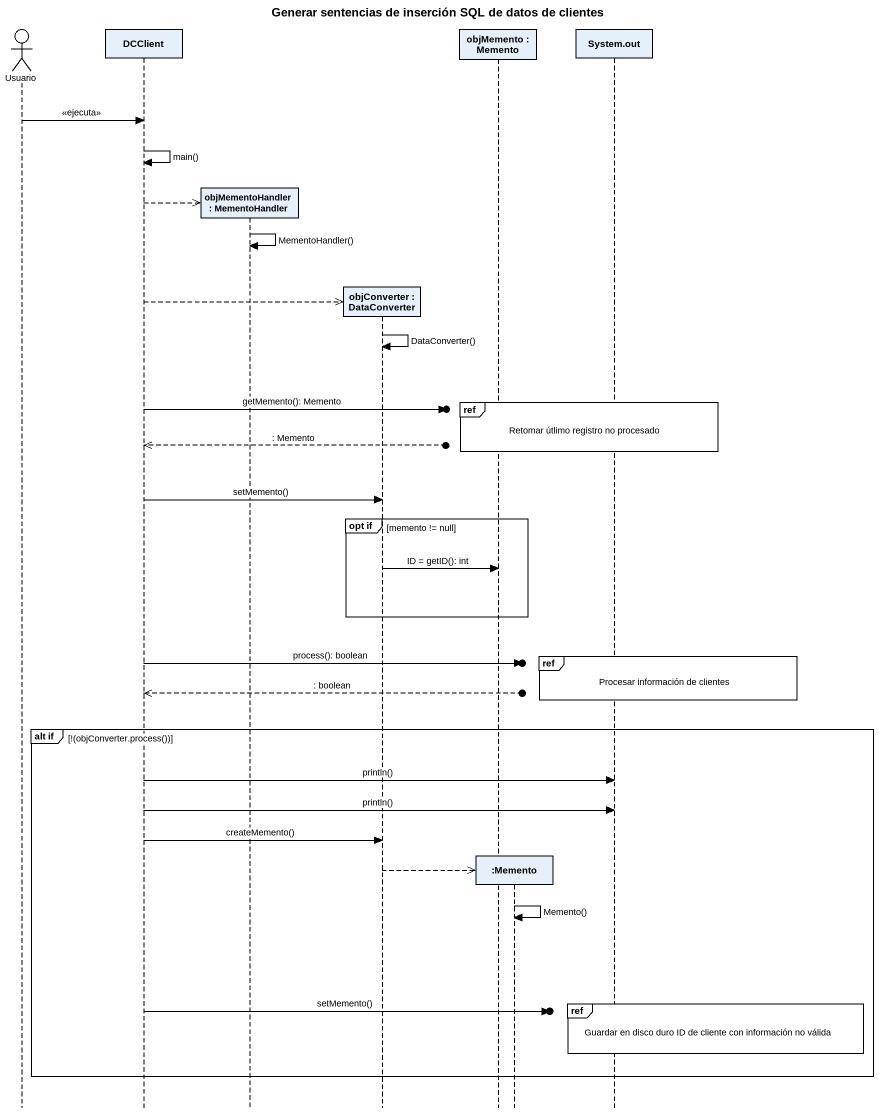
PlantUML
@startuml
title Generar sentencias de inserción SQL de datos de clientes
hide footbox
actor Usuario
participant DCClient
participant "objMementoHandler : MementoHandler" as objMementoHandler
participant "objConverter : DataConverter" as objConverter
participant "objMemento : Memento" as objMemento
participant ":Memento" as Memento
participant "System.out" as System_out

Usuario -> DCClient : <<ejecuta>>
DCClient -> DCClient : main()
DCClient -->> objMementoHandler **
objMementoHandler -> objMementoHandler : MementoHandler()
DCClient -->> objConverter **
objConverter -> objConverter : DataConverter()
ref over objMemento, Memento, System_out : Retomar útlimo registro no procesado
DCClient ->o] : getMemento(): Memento
DCClient <<--o] : : Memento
DCClient -> objConverter : setMemento()
group opt if [memento != null]
  objConverter -> objMemento : ID = getID(): int
end
ref over System_out : Procesar información de clientes
DCClient ->o] : process(): boolean
DCClient <<--o] : : boolean
group alt if [!(objConverter.process())]
  DCClient -> System_out : println()
  DCClient -> System_out : println()
  DCClient -> objConverter : createMemento()
  objConverter -->> Memento **
  Memento -> Memento : Memento()
  ref over System_out : Guardar en disco duro ID de cliente con información no válida
  DCClient ->o] : setMemento()
end
@enduml
